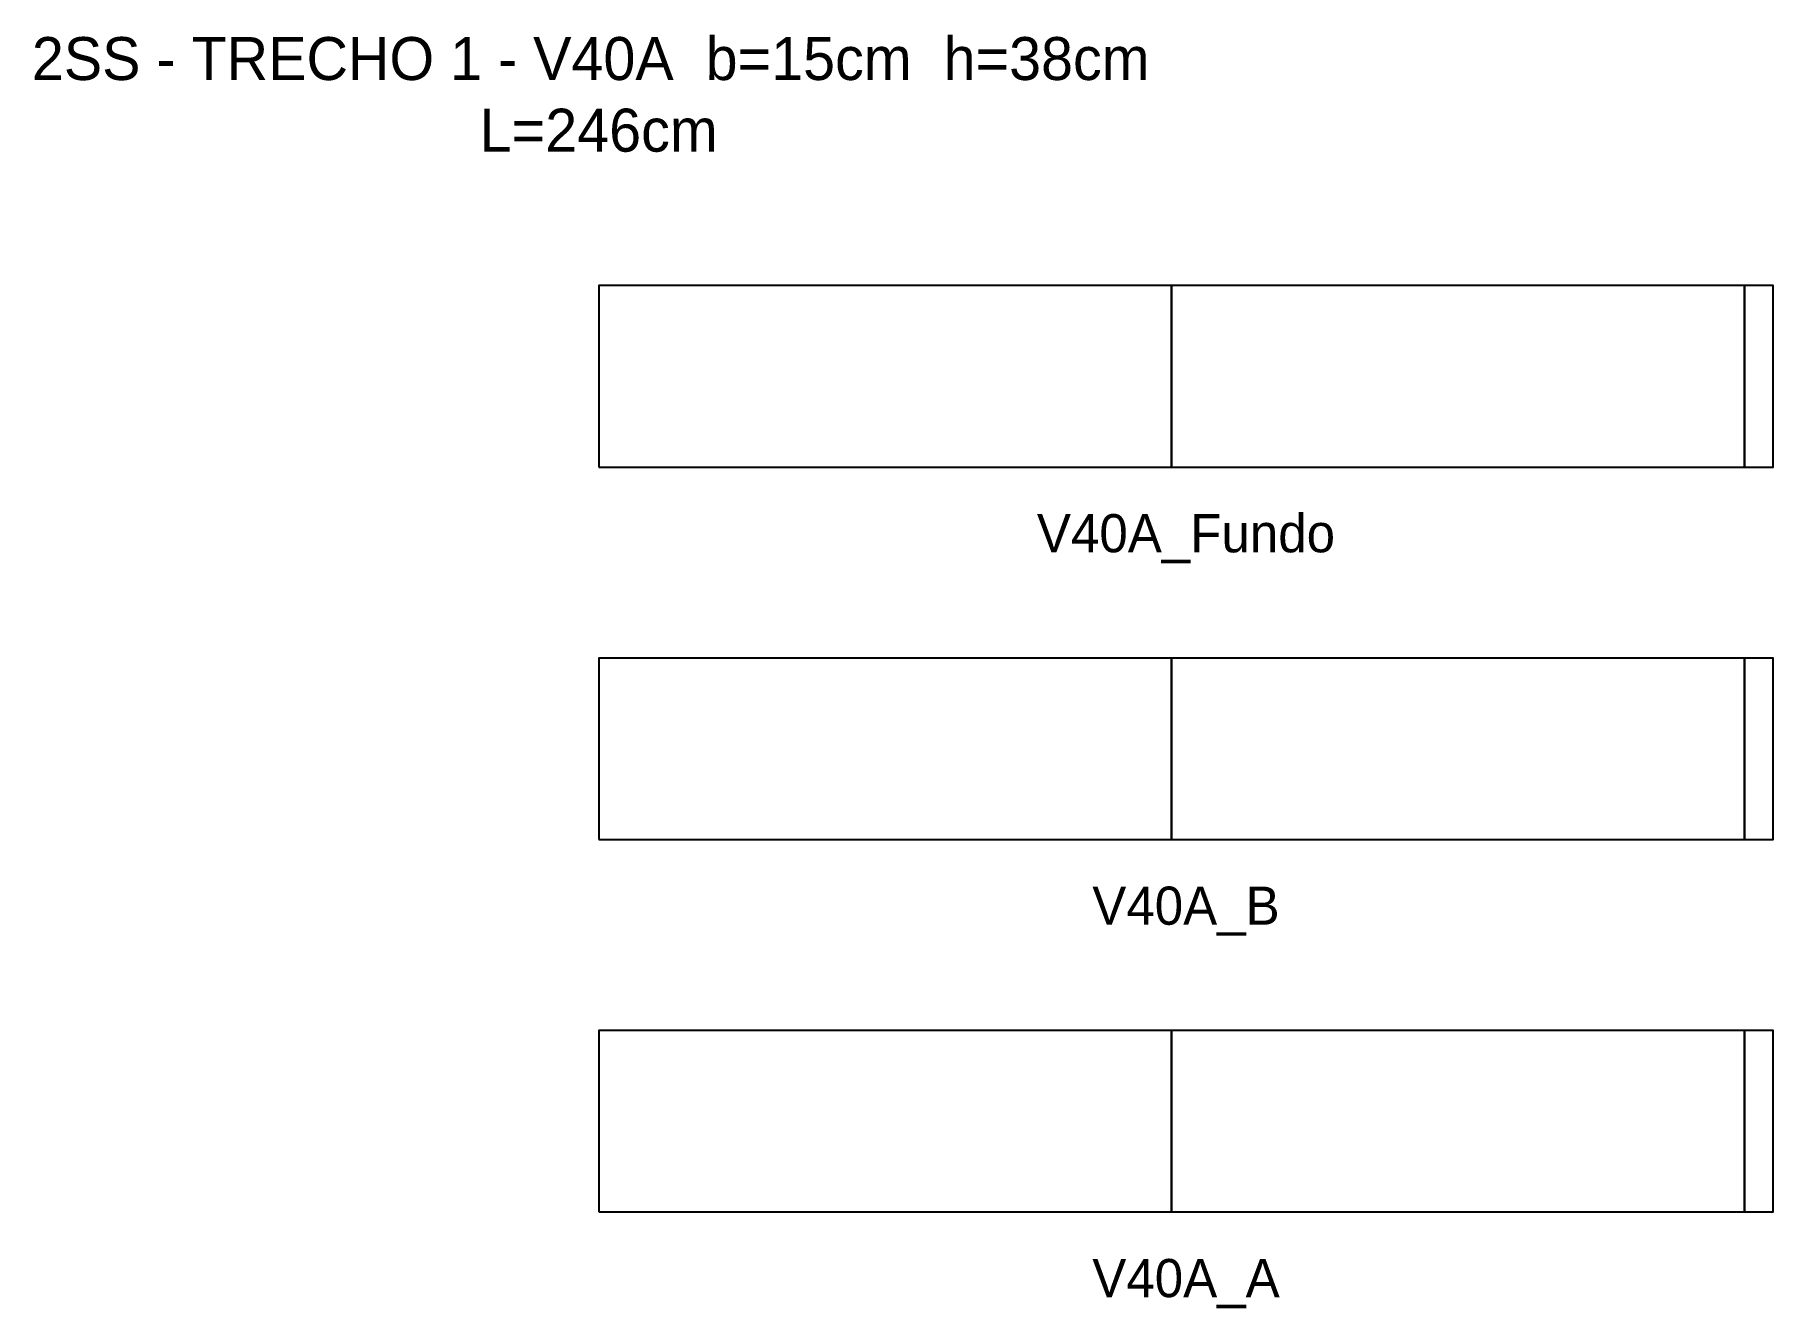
# Model space of a CAD drawing. Header units: metres. Extents: x -118 to 246, y -20 to 247.
import ezdxf

# ---------------------------------------------------------------- set-up
doc = ezdxf.new("R2010")
doc.units = ezdxf.units.M
for name, color, linetype in [('NOMENCLATURA', 2, 'Continuous'), ('Paineis', 7, 'Continuous'), ('Texto Secao', 2, 'Continuous')]:
    doc.layers.add(name, color=color, linetype=linetype)

msp = doc.modelspace()

# ---------------------------------------------------------------- linework, layer by layer
at = {"layer": 'Paineis'}
for points in [[(0, 156), (120, 156), (120, 194), (0, 194)], [(120, 156), (240, 156), (240, 194), (120, 194)], [(240, 156), (246, 156), (246, 194), (240, 194)], [(0, 78), (120, 78), (120, 116), (0, 116)], [(120, 78), (240, 78), (240, 116), (120, 116)], [(240, 78), (246, 78), (246, 116), (240, 116)], [(0, 0), (120, 0), (120, 38), (0, 38)], [(120, 0), (240, 0), (240, 38), (120, 38)], [(240, 0), (246, 0), (246, 38), (240, 38)]]:
    msp.add_lwpolyline(points, close=True, dxfattribs=at)

# ---------------------------------------------------------------- texts
at = {"layer": 'NOMENCLATURA', "insert": (0, 234), "char_height": 9, "width": 266, "attachment_point": 5}
msp.add_mtext('2SS - TRECHO 1 - V40A  b=15cm  h=38cm  L=246cm', dxfattribs=at)
at = {"layer": 'Texto Secao', "char_height": 8, "width": 266, "attachment_point": 5}
for s, insert in [('V40A_Fundo', (123, 141)), ('V40A_B', (123, 63)), ('V40A_A', (123, -15))]:
    msp.add_mtext(s, dxfattribs=dict(at, insert=insert))

doc.saveas('drawing.dxf')
